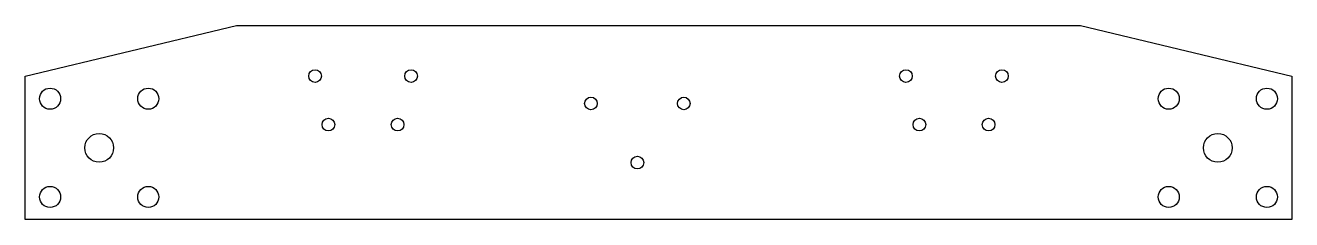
# Model space of a CAD drawing. Header units: millimetres. Extents: x 0 to 300, y 0 to 46.
import ezdxf

# ---------------------------------------------------------------- set-up
doc = ezdxf.new("R2010")
doc.units = ezdxf.units.MM
doc.layers.get('0').update_dxf_attribs({"linetype": 'CONTINUOUS'})

msp = doc.modelspace()

# ---------------------------------------------------------------- linework, layer by layer
msp.add_lwpolyline([(0, 34), (50, 46), (250, 46), (300, 34), (300, 0), (0, 0)], close=True)
for centre, radius in [((68.63, 34), 1.5), ((91.37, 34), 1.5), ((208.63, 34), 1.5), ((231.37, 34), 1.5), ((5.87, 28.63), 2.5), ((29.12, 28.63), 2.5), ((270.88, 28.63), 2.5), ((294.13, 28.63), 2.5), ((134, 27.5), 1.5), ((156, 27.5), 1.5), ((71.8, 22.5), 1.5), ((88.2, 22.5), 1.5), ((211.8, 22.5), 1.5), ((228.2, 22.5), 1.5), ((17.5, 17), 3.4), ((282.5, 17), 3.4), ((145, 13.5), 1.5), ((5.87, 5.38), 2.5), ((29.12, 5.38), 2.5), ((270.88, 5.38), 2.5), ((294.13, 5.38), 2.5)]:
    msp.add_circle(centre, radius)

doc.saveas('drawing.dxf')
